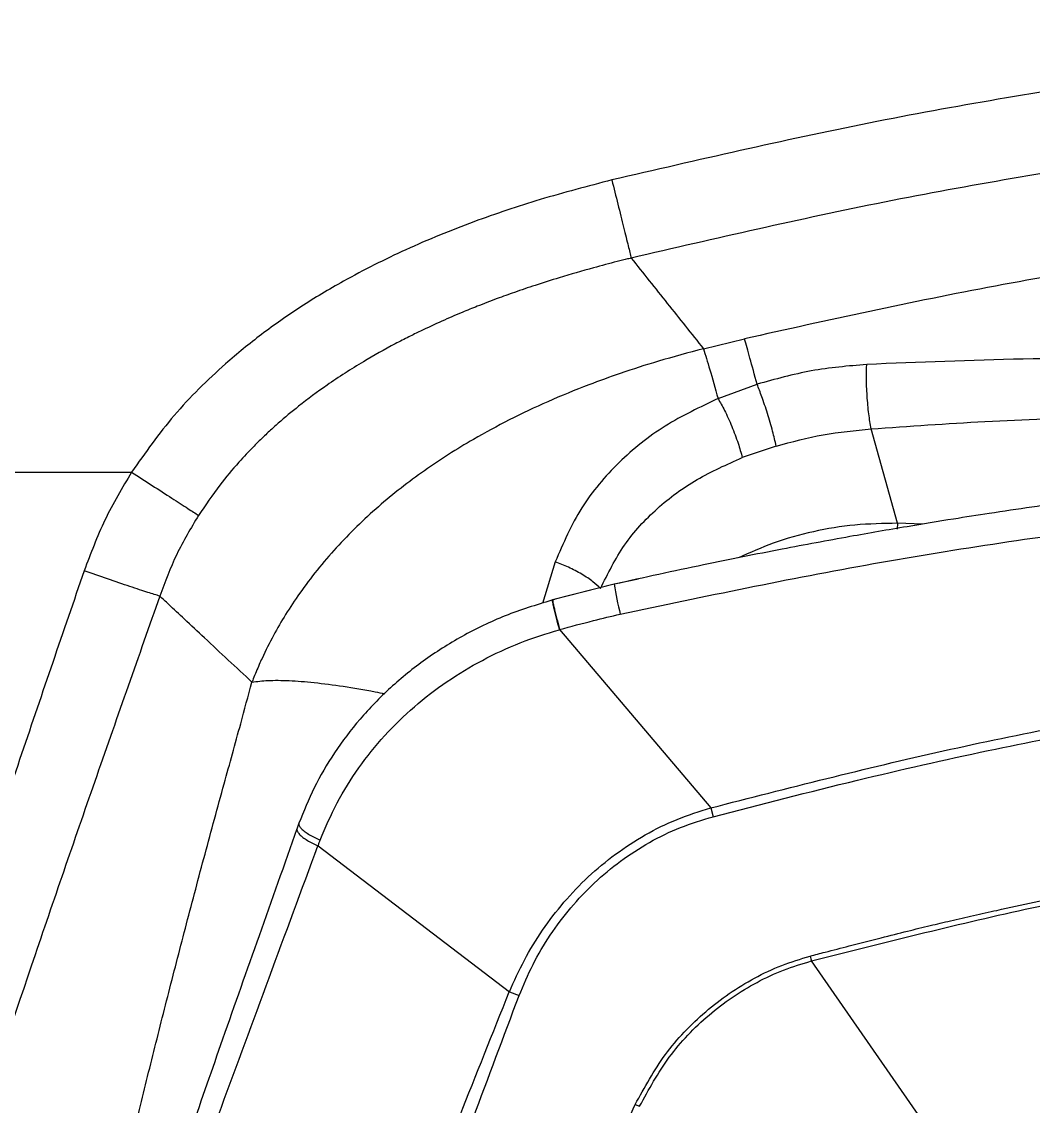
# Model space of a CAD drawing. Extents: x 943 to 1030, y 781 to 934.
# Drawn here: x 1003.479 to 1006.687, y 880.628 to 884.068 of the extents above; entities that cross this region are included whole.
import ezdxf

# ---------------------------------------------------------------- set-up
doc = ezdxf.new("R2010")
doc.units = 0
doc.header["$MEASUREMENT"] = 0
doc.layers.add('1', color=4, linetype='Continuous')

# ---------------------------------------------------------------- blocks, each defined once
blk = doc.blocks.new('AIRA')
at = {"layer": '1', "color": 3, "linetype": 'Continuous', "lineweight": 25}
for p, q in [((62.4638, 79.865), (62.5934, 79.8965)), ((62.5099, 79.707), (62.6339, 79.7524)), ((63.0786, 79.3113), (62.9951, 79.611)), ((62.6947, 79.5565), (62.5869, 79.5197)), ((58.3208, 79.4738), (60.65, 79.4738)), ((63.0786, 79.3113), (63.0784, 79.2933)), ((63.1582, 79.3086), (63.0786, 79.3113)), ((61.9936, 79.1891), (61.9527, 79.0572)), ((62.181, 79.1192), (62.2575, 79.1348)), ((62.1805, 79.1181), (61.9853, 79.0684)), ((61.9859, 79.0695), (62.181, 79.1192)), ((61.9855, 79.0666), (61.9857, 79.0695)), ((62.007, 78.9742), (62.487, 78.4088)), ((62.487, 78.4088), (62.4945, 78.3807)), ((61.1807, 78.3598), (61.1742, 78.3415)), ((61.2413, 78.2885), (61.8481, 77.8256)), ((63.2283, 77.3166), (62.8062, 77.9231)), ((61.8481, 77.8256), (61.879, 77.8131)), ((62.2473, 77.4678), (62.2612, 77.4622))]:
    blk.add_line(p, q, dxfattribs=at)
at = {"layer": '1', "color": 3, "linetype": 'Continuous', "lineweight": 25, "flags": 128}
blk.add_lwpolyline([(62.181, 79.1192), (62.1805, 79.1183), (62.1805, 79.1181)], dxfattribs=at)
at = {"layer": '1', "color": 3, "linetype": 'Continuous', "lineweight": 25}
blk.add_arc((63.2069, 79.2777), 1.0387, 188.8369, 194.1714, dxfattribs=at)
for points, knots in [([(70.4424, 80.4007), (70.1711, 80.4636), (69.6288, 80.5892), (68.8047, 80.7276), (67.9754, 80.8288), (67.1421, 80.889), (66.3073, 80.9092), (65.4725, 80.8889), (64.6393, 80.8285), (63.8102, 80.7272), (62.9865, 80.5889), (62.4444, 80.4632), (62.1733, 80.4004)], [0, 0, 0, 0, 0.1000378, 0.1999941, 0.3000646, 0.4001441, 0.5000459, 0.5999936, 0.7000645, 0.8000989, 0.9000071, 1, 1, 1, 1]), ([(70.3814, 80.1529), (70.1142, 80.2148), (69.5801, 80.3385), (68.7686, 80.4747), (67.9517, 80.5744), (67.1307, 80.6339), (66.3081, 80.6538), (65.4855, 80.6338), (64.6645, 80.5743), (63.8477, 80.4746), (63.0361, 80.3383), (62.5018, 80.2145), (62.2344, 80.1525)], [0, 0, 0, 0, 0.099994, 0.199896, 0.299944, 0.400041, 0.499954, 0.599905, 0.700034, 0.80002, 0.899925, 1, 1, 1, 1]), ([(62.1733, 80.4004), (62.0972, 80.3805), (61.9495, 80.3419), (61.731, 80.2686), (61.522, 80.1832), (61.3393, 80.0914), (61.1873, 80.0002), (61.0623, 79.9128), (60.9252, 79.8008), (60.7812, 79.6591), (60.6932, 79.5349), (60.65, 79.4738)], [0, 0, 0, 0, 0.129236, 0.250763, 0.378418, 0.500007, 0.586289, 0.669601, 0.750369, 0.877136, 1, 1, 1, 1]), ([(62.1733, 80.4004), (62.1797, 80.3745), (62.1928, 80.3215), (62.2107, 80.2487), (62.2257, 80.188), (62.2316, 80.1642), (62.2344, 80.1525)], [0, 0, 0, 0, 0.24439, 0.500002, 0.755614, 1, 1, 1, 1]), ([(66.6249, 80.3239), (66.3539, 80.3252), (65.8118, 80.3279), (64.9997, 80.2812), (64.1914, 80.1961), (63.3875, 80.0725), (62.8583, 79.9552), (62.5934, 79.8965)], [0, 0, 0, 0, 0.1999576, 0.4001013, 0.5999437, 0.7997659, 1, 1, 1, 1]), ([(62.2344, 80.1525), (62.2344, 80.1525), (62.2344, 80.1525), (62.2343, 80.1525), (62.2341, 80.1524), (62.2331, 80.1522), (62.2294, 80.1513), (62.2149, 80.1477), (62.1761, 80.1381), (62.1035, 80.1189), (62.0166, 80.0938), (61.933, 80.0674), (61.8675, 80.0452), (61.8166, 80.0268), (61.7774, 80.012), (61.7403, 79.9975), (61.6926, 79.9781), (61.6324, 79.9521), (61.5761, 79.926), (61.527, 79.9018), (61.4661, 79.8705), (61.3784, 79.8213), (61.2758, 79.7554), (61.1864, 79.6891), (61.1266, 79.6392), (61.091, 79.6072), (61.0654, 79.5831), (61.0323, 79.5507), (60.9843, 79.4995), (60.9237, 79.4276), (60.8842, 79.3691), (60.8622, 79.3366)], [0, 0, 0, 0, 0.0000046, 0.0000389, 0.0001327, 0.0004848, 0.0018438, 0.0071399, 0.0277925, 0.0752862, 0.144834, 0.1937945, 0.2360704, 0.2716854, 0.2930533, 0.3131179, 0.3446738, 0.3875539, 0.4333819, 0.4584083, 0.4880693, 0.558982, 0.6428824, 0.7115417, 0.7630795, 0.7857225, 0.7993154, 0.8276845, 0.8706226, 0.9279936, 1, 1, 1, 1]), ([(62.2344, 80.1525), (62.2726, 80.1046), (62.3491, 80.0089), (62.4255, 79.913), (62.4638, 79.865)], [0, 0, 0, 0, 0.499999, 1, 1, 1, 1]), ([(62.6339, 79.7524), (62.6259, 79.7817), (62.6102, 79.8395), (62.599, 79.8777), (62.5934, 79.8965)], [0, 0, 0, 0, 0.507768, 1, 1, 1, 1]), ([(62.4638, 79.865), (62.4159, 79.8522), (62.3271, 79.8285), (62.206, 79.7894), (62.0888, 79.7471), (61.9711, 79.6988), (61.8489, 79.6411), (61.7442, 79.5845), (61.6549, 79.5302), (61.5782, 79.4788), (61.5039, 79.4237), (61.4322, 79.3647), (61.3635, 79.3015), (61.2985, 79.2345), (61.2378, 79.1638), (61.1844, 79.093), (61.1385, 79.0236), (61.0986, 78.9548), (61.0718, 78.9012), (61.0542, 78.8624), (61.0449, 78.8406), (61.0377, 78.8231), (61.0336, 78.8125), (61.0323, 78.8093), (61.0319, 78.8082), (61.0318, 78.8078)], [0, 0, 0, 0, 0.080236, 0.149013, 0.206292, 0.282344, 0.3555, 0.425714, 0.47552, 0.525483, 0.575588, 0.625838, 0.676255, 0.727031, 0.777312, 0.827221, 0.870647, 0.91201, 0.95591, 0.96755, 0.980914, 0.994341, 0.998144, 0.999315, 1, 1, 1, 1]), ([(62.4638, 79.865), (62.47, 79.8447), (62.4828, 79.8034), (62.5008, 79.7395), (62.5099, 79.707)], [0, 0, 0, 0, 0.491956, 1, 1, 1, 1]), ([(62.9815, 79.8152), (62.9227, 79.8102), (62.8051, 79.8003), (62.6909, 79.7683), (62.6339, 79.7524)], [0, 0, 0, 0, 0.500825, 1, 1, 1, 1]), ([(62.9951, 79.611), (62.9927, 79.6262), (62.9876, 79.6579), (62.9824, 79.7162), (62.9799, 79.773), (62.981, 79.8015), (62.9815, 79.8152)], [0, 0, 0, 0, 0.240908, 0.5, 0.759092, 1, 1, 1, 1]), ([(64.4728, 79.8242), (64.3069, 79.8284), (63.9748, 79.8367), (63.477, 79.8356), (63.1468, 79.822), (62.9815, 79.8152)], [0, 0, 0, 0, 0.332709, 0.665885, 1, 1, 1, 1]), ([(62.6947, 79.5565), (62.691, 79.5718), (62.6834, 79.6035), (62.6668, 79.6601), (62.649, 79.7141), (62.6388, 79.7399), (62.6339, 79.7524)], [0, 0, 0, 0, 0.240806, 0.5, 0.759194, 1, 1, 1, 1]), ([(62.5099, 79.707), (62.4526, 79.6798), (62.3373, 79.6251), (62.1912, 79.5074), (62.0694, 79.3643), (62.019, 79.2478), (61.9936, 79.1891)], [0, 0, 0, 0, 0.245309, 0.492951, 0.744703, 1, 1, 1, 1]), ([(62.5099, 79.707), (62.5168, 79.6952), (62.531, 79.6707), (62.5539, 79.6194), (62.5743, 79.5654), (62.5828, 79.5346), (62.5869, 79.5197)], [0, 0, 0, 0, 0.241145, 0.499999, 0.758855, 1, 1, 1, 1]), ([(62.9951, 79.611), (63.1155, 79.6194), (63.3606, 79.6364), (63.7269, 79.6505), (64.0991, 79.6581), (64.3461, 79.6574), (64.4725, 79.6571)], [0, 0, 0, 0, 0.245518, 0.500011, 0.744041, 1, 1, 1, 1]), ([(62.6947, 79.5565), (62.7441, 79.5697), (62.8429, 79.5961), (62.9444, 79.606), (62.9951, 79.611)], [0, 0, 0, 0, 0.4999288, 1, 1, 1, 1]), ([(70.3321, 78.9969), (70.244, 79.0193), (70.0803, 79.0609), (69.8521, 79.1136), (69.6608, 79.1556), (69.5038, 79.1883), (69.2462, 79.2397), (68.7384, 79.3318), (67.9981, 79.4352), (67.1483, 79.5109), (66.37, 79.5434), (65.6323, 79.5425), (64.9365, 79.5139), (64.372, 79.468), (63.9405, 79.4206), (63.6496, 79.3835), (63.4224, 79.3507), (63.2455, 79.3232), (63.0981, 79.299), (62.9168, 79.2675), (62.7016, 79.2275), (62.4521, 79.178), (62.275, 79.139), (62.1805, 79.1181)], [0, 0, 0, 0, 0.033205, 0.061624, 0.085459, 0.104691, 0.120115, 0.181267, 0.292932, 0.392556, 0.492182, 0.576755, 0.661374, 0.745916, 0.78311, 0.819609, 0.85283, 0.866766, 0.884897, 0.907262, 0.933866, 0.964714, 1, 1, 1, 1]), ([(62.137, 79.1042), (62.1605, 79.1518), (62.2072, 79.2464), (62.314, 79.3613), (62.4403, 79.4551), (62.538, 79.4982), (62.5869, 79.5197)], [0, 0, 0, 0, 0.251876, 0.501644, 0.75031, 1, 1, 1, 1]), ([(60.65, 79.4738), (60.6203, 79.4238), (60.561, 79.3238), (60.5199, 79.2152), (60.4994, 79.1609)], [0, 0, 0, 0, 0.500969, 1, 1, 1, 1]), ([(60.65, 79.4738), (60.6719, 79.4596), (60.7168, 79.4306), (60.7787, 79.3905), (60.8308, 79.3569), (60.8519, 79.3433), (60.8622, 79.3366)], [0, 0, 0, 0, 0.244618, 0.5, 0.755382, 1, 1, 1, 1]), ([(62.1998, 79.0234), (62.4671, 79.0795), (63.001, 79.1916), (63.8108, 79.3107), (64.6249, 79.3939), (65.4428, 79.4381), (66.2163, 79.4443), (66.9434, 79.4199), (67.6234, 79.371), (68.3017, 79.2957), (68.9769, 79.1927), (69.6483, 79.0654), (70.0905, 78.9573), (70.3116, 78.9032)], [0, 0, 0, 0, 0.100069, 0.199912, 0.299747, 0.399786, 0.499827, 0.583023, 0.66622, 0.749552, 0.833045, 0.916507, 1, 1, 1, 1]), ([(60.8622, 79.3366), (60.8378, 79.2958), (60.789, 79.2141), (60.7559, 79.125), (60.7393, 79.0804)], [0, 0, 0, 0, 0.4991269, 1, 1, 1, 1]), ([(63.0786, 79.3113), (63.0337, 79.3105), (62.9442, 79.3091), (62.8118, 79.2869), (62.687, 79.2527), (62.6113, 79.2182), (62.5751, 79.2017)], [0, 0, 0, 0, 0.256748, 0.512108, 0.767148, 1, 1, 1, 1]), ([(62.137, 79.1042), (62.1297, 79.1115), (62.1147, 79.1263), (62.0786, 79.1502), (62.0367, 79.1724), (62.0078, 79.1837), (61.9936, 79.1891)], [0, 0, 0, 0, 0.243719, 0.5, 0.756281, 1, 1, 1, 1]), ([(60.4995, 79.1609), (60.433, 78.9672), (60.2998, 78.5797), (60.1069, 77.9984), (59.9199, 77.4168), (59.8089, 77.0324), (59.7532, 76.8395)], [0, 0, 0, 0, 0.249165, 0.49853, 0.748393, 1, 1, 1, 1]), ([(60.7393, 79.0804), (60.7279, 79.0838), (60.7046, 79.0909), (60.6459, 79.1102), (60.5756, 79.1342), (60.5245, 79.1521), (60.4995, 79.1609)], [0, 0, 0, 0, 0.244458, 0.499988, 0.755525, 1, 1, 1, 1]), ([(60.7394, 79.0803), (60.6724, 78.8902), (60.5385, 78.5104), (60.343, 77.9424), (60.1527, 77.3772), (60.0381, 77.0049), (59.9808, 76.8187)], [0, 0, 0, 0, 0.250731, 0.500867, 0.750276, 1, 1, 1, 1]), ([(61.0316, 78.8078), (60.9816, 78.8544), (60.9109, 78.92), (60.8219, 79.0032), (60.7747, 79.0473), (60.7486, 79.0717), (60.7393, 79.0803)], [0, 0, 0, 0, 0.521823, 0.737094, 0.906592, 1, 1, 1, 1]), ([(61.9919, 79.0701), (61.9422, 79.0551), (61.8436, 79.0254), (61.7064, 78.9601), (61.5812, 78.8823), (61.47, 78.7924), (61.3731, 78.6928), (61.2923, 78.5858), (61.2267, 78.4748), (61.1958, 78.3976), (61.1807, 78.3598)], [0, 0, 0, 0, 0.13737, 0.271907, 0.401723, 0.528735, 0.652613, 0.772891, 0.888745, 1, 1, 1, 1]), ([(61.9859, 79.0695), (61.9855, 79.0688), (61.9851, 79.0677), (61.9872, 79.0563), (61.9899, 79.0441), (61.9935, 79.0287), (61.9992, 79.006), (62.0042, 78.987), (62.0075, 78.9746)], [0, 0, 0, 0, 0.238958, 0.36804, 0.5, 0.63196, 0.761042, 1, 1, 1, 1]), ([(62.007, 78.9742), (62.0037, 78.9866), (61.9985, 79.0057), (61.9929, 79.0284), (61.9893, 79.044), (61.9868, 79.056), (61.9851, 79.0651), (61.9854, 79.0661), (61.9855, 79.0666)], [0, 0, 0, 0, 0.275375, 0.424136, 0.576205, 0.728254, 0.876961, 1, 1, 1, 1]), ([(62.0075, 78.9746), (62.0433, 78.9842), (62.1072, 79.0012), (62.1715, 79.0166), (62.1998, 79.0234)], [0, 0, 0, 0, 0.560002, 1, 1, 1, 1]), ([(61.2482, 78.3068), (61.265, 78.3464), (61.2988, 78.4257), (61.3685, 78.5369), (61.4507, 78.6395), (61.5449, 78.7313), (61.6489, 78.8114), (61.7618, 78.8788), (61.8811, 78.935), (61.9653, 78.9611), (62.0071, 78.974)], [0, 0, 0, 0, 0.126237, 0.2524704, 0.3782459, 0.5035591, 0.627704, 0.7512696, 0.8765004, 1, 1, 1, 1]), ([(62.0075, 78.9746), (62.0074, 78.9746), (62.0072, 78.9745), (62.007, 78.9745), (62.0069, 78.9745)], [0, 0, 0, 0, 0.56, 1, 1, 1, 1]), ([(62.487, 78.4088), (62.732, 78.4716), (63.2221, 78.597), (63.9679, 78.7394), (64.7184, 78.8434), (65.4711, 78.9036), (66.2237, 78.9198), (66.9765, 78.8866), (67.7285, 78.8074), (68.4768, 78.6844), (69.2193, 78.5247), (69.7057, 78.3863), (69.9489, 78.3171)], [0, 0, 0, 0, 0.100262, 0.200594, 0.300842, 0.400493, 0.499762, 0.599107, 0.699009, 0.799378, 0.89967, 1, 1, 1, 1]), ([(62.4945, 78.3807), (62.6468, 78.4201), (62.9363, 78.4951), (63.3516, 78.5892), (63.7243, 78.6623), (64.0534, 78.7186), (64.338, 78.761), (64.5774, 78.7921), (64.7455, 78.8111), (64.8544, 78.8224), (64.9163, 78.8285), (64.998, 78.8361), (65.1031, 78.8452), (65.2347, 78.8553), (65.3669, 78.864), (65.5903, 78.8763), (65.8291, 78.8843), (66.05, 78.8862), (66.147, 78.886), (66.1896, 78.8856), (66.2084, 78.8855), (66.2166, 78.8854), (66.2202, 78.8853), (66.222, 78.8853), (66.2227, 78.8853), (66.2231, 78.8853), (66.2231, 78.8853), (66.2231, 78.8853), (66.2232, 78.8853), (66.2234, 78.8853), (66.2243, 78.8853), (66.2279, 78.8852), (66.2424, 78.8851), (66.2744, 78.8846), (66.3293, 78.8837), (66.4157, 78.8817), (66.5378, 78.8777), (66.6998, 78.8703), (66.8408, 78.8618), (66.9503, 78.8539), (67.0178, 78.8487), (67.0883, 78.8429), (67.1618, 78.8363), (67.2384, 78.8291), (67.3179, 78.821), (67.3984, 78.8124), (67.6592, 78.7827), (68.1003, 78.7202), (68.7186, 78.604), (69.3339, 78.4627), (69.7382, 78.3469), (69.9405, 78.289)], [0, 0, 0, 0, 0.062481, 0.118844, 0.169135, 0.213352, 0.251461, 0.283422, 0.309236, 0.318658, 0.3269, 0.333965, 0.351242, 0.368824, 0.386373, 0.403893, 0.457678, 0.481272, 0.491642, 0.496202, 0.498209, 0.499091, 0.49948, 0.499651, 0.499785, 0.499785, 0.499785, 0.499787, 0.499791, 0.499809, 0.499878, 0.500152, 0.501246, 0.505611, 0.512881, 0.523059, 0.53994, 0.561408, 0.587481, 0.596044, 0.605011, 0.61438, 0.624154, 0.634334, 0.64492, 0.655914, 0.66648, 0.749216, 0.832806, 0.916374, 1, 1, 1, 1]), ([(60.3014, 75.7602), (60.3219, 75.8625), (60.363, 76.0675), (60.4368, 76.4181), (60.5194, 76.793), (60.5961, 77.1247), (60.6619, 77.399), (60.7136, 77.6092), (60.7676, 77.8233), (60.8238, 78.0409), (60.8824, 78.2616), (60.9401, 78.4735), (60.9909, 78.6561), (61.0197, 78.7638), (61.0315, 78.8078)], [0, 0, 0, 0, 0.128358, 0.257003, 0.385972, 0.515374, 0.580243, 0.6452, 0.710303, 0.775546, 0.84091, 0.906292, 0.961663, 1, 1, 1, 1]), ([(61.0316, 78.8078), (61.0479, 78.8098), (61.081, 78.8139), (61.148, 78.8132), (61.2277, 78.8072), (61.32, 78.795), (61.396, 78.7825), (61.4423, 78.7727), (61.4525, 78.7705)], [0, 0, 0, 0, 0.18156, 0.368693, 0.559736, 0.752795, 0.945856, 1, 1, 1, 1]), ([(61.8481, 77.8256), (61.8632, 77.8593), (61.8934, 77.9268), (61.9712, 78.0531), (62.0682, 78.1676), (62.1835, 78.2633), (62.2779, 78.3246), (62.3792, 78.375), (62.451, 78.3975), (62.487, 78.4087)], [0, 0, 0, 0, 0.125715, 0.2513189, 0.5006821, 0.6256431, 0.7507322, 0.8750398, 1, 1, 1, 1]), ([(61.879, 77.8133), (61.8929, 77.8464), (61.9207, 77.9127), (61.9944, 78.0366), (62.0879, 78.1485), (62.1995, 78.2416), (62.2912, 78.3009), (62.3897, 78.3492), (62.4595, 78.3701), (62.4945, 78.3807)], [0, 0, 0, 0, 0.126001, 0.251619, 0.501189, 0.626193, 0.751176, 0.875146, 1, 1, 1, 1]), ([(62.8021, 77.9389), (62.8178, 77.943), (62.8591, 77.9536), (62.9341, 77.973), (63.0213, 77.9954), (63.107, 78.017), (63.1803, 78.035), (63.25, 78.0514), (63.3205, 78.0674), (63.4486, 78.0959), (63.6316, 78.1344), (63.931, 78.192), (64.2948, 78.2523), (64.7486, 78.3123), (65.2294, 78.3584), (65.736, 78.3849), (66.2862, 78.3893), (66.884, 78.3631), (67.5284, 78.2992), (68.0997, 78.212), (68.5962, 78.1154), (68.9079, 78.0444), (69.1101, 77.9943), (69.2041, 77.9702), (69.2984, 77.9454), (69.3896, 77.9207), (69.483, 77.8947), (69.5743, 77.8681), (69.6377, 77.8495), (69.667, 77.8409)], [0, 0, 0, 0, 0.007015, 0.018363, 0.033423, 0.04585, 0.056436, 0.065972, 0.076735, 0.087613, 0.12255, 0.157338, 0.219068, 0.281467, 0.354683, 0.427219, 0.500115, 0.591822, 0.685047, 0.779146, 0.840884, 0.903128, 0.916964, 0.930722, 0.945004, 0.958992, 0.971501, 0.986828, 1, 1, 1, 1]), ([(62.8062, 77.9231), (63.0316, 77.9802), (63.482, 78.0945), (64.1681, 78.2206), (64.8582, 78.3127), (65.5503, 78.3662), (66.2421, 78.3772), (66.9328, 78.3456), (67.6226, 78.2726), (68.3093, 78.1603), (68.9914, 78.0149), (69.4385, 77.8885), (69.6621, 77.8252)], [0, 0, 0, 0, 0.100345, 0.20059, 0.300906, 0.400755, 0.500092, 0.599382, 0.699069, 0.799349, 0.899659, 1, 1, 1, 1]), ([(61.1744, 78.3424), (61.1341, 78.229), (61.0542, 78.004), (60.9424, 77.687), (60.8429, 77.4011), (60.7589, 77.1561), (60.6897, 76.9503), (60.6359, 76.7877), (60.5954, 76.6637), (60.5661, 76.5728), (60.5424, 76.4985), (60.5213, 76.4322), (60.5007, 76.3666), (60.4802, 76.3009), (60.4587, 76.2315), (60.435, 76.1538), (60.4068, 76.0604), (60.3735, 75.948), (60.3348, 75.8147), (60.292, 75.6624), (60.2463, 75.4934), (60.1992, 75.3105), (60.1523, 75.1168), (60.1118, 74.9354), (60.0781, 74.7695), (60.0513, 74.6221), (60.0287, 74.4805), (60.0194, 74.4005), (60.0146, 74.3594)], [0, 0, 0, 0, 0.067648, 0.134132, 0.193061, 0.244376, 0.288168, 0.324519, 0.349776, 0.369594, 0.384749, 0.399415, 0.414214, 0.429148, 0.444221, 0.461998, 0.483042, 0.509745, 0.542002, 0.579741, 0.622908, 0.671507, 0.725651, 0.785551, 0.834489, 0.886693, 0.941759, 1, 1, 1, 1]), ([(61.1749, 78.3422), (61.1746, 78.3418), (61.1734, 78.3394), (61.1755, 78.3335), (61.1818, 78.3249), (61.1927, 78.3154), (61.2069, 78.3058), (61.2232, 78.2968), (61.2351, 78.2914), (61.2409, 78.2888)], [0, 0, 0, 0, 0.0417859, 0.2042375, 0.370826, 0.5374672, 0.7000695, 0.8551053, 1, 1, 1, 1]), ([(61.1811, 78.3596), (61.1809, 78.3591), (61.1797, 78.3568), (61.1819, 78.351), (61.1883, 78.3425), (61.1994, 78.3331), (61.2139, 78.3236), (61.2303, 78.3147), (61.2423, 78.3094), (61.2482, 78.3068)], [0, 0, 0, 0, 0.040912, 0.203655, 0.370532, 0.537409, 0.700152, 0.855208, 1, 1, 1, 1]), ([(61.2414, 78.2885), (61.2426, 78.292), (61.2449, 78.298), (61.2472, 78.3041), (61.2482, 78.3068)], [0, 0, 0, 0, 0.5600002, 1, 1, 1, 1]), ([(60.047, 74.2799), (60.0522, 74.3414), (60.0626, 74.4648), (60.0993, 74.7035), (60.1527, 74.9728), (60.2232, 75.2707), (60.3095, 75.5925), (60.4109, 75.9354), (60.5258, 76.2958), (60.6523, 76.6707), (60.7887, 77.0583), (60.9339, 77.4582), (61.0854, 77.8677), (61.1891, 78.1485), (61.2409, 78.2887)], [0, 0, 0, 0, 0.083648, 0.167746, 0.251461, 0.334457, 0.417447, 0.500935, 0.584376, 0.667337, 0.750217, 0.833366, 0.916826, 1, 1, 1, 1]), ([(62.2472, 77.4678), (62.2769, 77.5219), (62.3361, 77.63), (62.4664, 77.767), (62.5966, 77.8567), (62.711, 77.911), (62.7717, 77.9296), (62.8021, 77.9389)], [0, 0, 0, 0, 0.250615, 0.500738, 0.749747, 0.874802, 1, 1, 1, 1]), ([(62.2612, 77.4622), (62.2903, 77.5155), (62.3483, 77.6218), (62.4768, 77.7561), (62.6048, 77.8437), (62.7171, 77.8963), (62.7765, 77.9142), (62.8062, 77.9231)], [0, 0, 0, 0, 0.251367, 0.501784, 0.750726, 0.875561, 1, 1, 1, 1]), ([(62.8021, 77.9389), (62.8028, 77.9359), (62.8043, 77.9305), (62.8056, 77.9253), (62.8062, 77.9231)], [0, 0, 0, 0, 0.559961, 1, 1, 1, 1]), ([(60.4284, 74.1391), (60.4434, 74.1694), (60.4734, 74.23), (60.5245, 74.3426), (60.5825, 74.4754), (60.6483, 74.6341), (60.7225, 74.8204), (60.8025, 75.0352), (60.8895, 75.2732), (60.9919, 75.558), (61.1109, 75.8894), (61.2471, 76.2641), (61.3894, 76.6477), (61.5373, 77.0375), (61.6898, 77.4305), (61.7952, 77.6938), (61.8479, 77.8253)], [0, 0, 0, 0, 0.06234, 0.124818, 0.187363, 0.250453, 0.313852, 0.376637, 0.439459, 0.502671, 0.586016, 0.668823, 0.751617, 0.834542, 0.917364, 1, 1, 1, 1]), ([(60.5149, 74.1363), (60.5322, 74.1663), (60.567, 74.2263), (60.6276, 74.3369), (60.6924, 74.4695), (60.7636, 74.6289), (60.8401, 74.8173), (60.9197, 75.0342), (61.0035, 75.2738), (61.0992, 75.5594), (61.208, 75.8906), (61.331, 76.2641), (61.4591, 76.6459), (61.5928, 77.033), (61.7318, 77.4228), (61.83, 77.6832), (61.879, 77.8133)], [0, 0, 0, 0, 0.062319, 0.124752, 0.187451, 0.250906, 0.314486, 0.37751, 0.44061, 0.503895, 0.587131, 0.669779, 0.75236, 0.835034, 0.917583, 1, 1, 1, 1]), ([(63.2283, 77.3166), (63.4746, 77.3733), (63.9672, 77.4865), (64.7177, 77.5975), (65.4732, 77.6638), (66.2315, 77.6787), (66.9891, 77.6412), (67.7423, 77.5527), (68.4891, 77.4199), (68.9782, 77.2927), (69.2227, 77.2292)], [0, 0, 0, 0, 0.125001, 0.250001, 0.375003, 0.499997, 0.624991, 0.749994, 0.874996, 1, 1, 1, 1]), ([(60.7336, 74.1596), (60.7365, 74.1643), (60.7528, 74.1906), (60.7848, 74.2419), (60.8227, 74.3112), (60.8603, 74.3833), (60.8986, 74.4549), (60.9437, 74.5413), (60.9949, 74.6464), (61.0515, 74.7726), (61.1202, 74.9204), (61.1911, 75.0782), (61.2679, 75.2534), (61.3508, 75.4448), (61.4393, 75.6519), (61.5308, 75.8669), (61.6251, 76.0859), (61.7237, 76.3124), (61.8145, 76.5199), (61.895, 76.7012), (61.9665, 76.8604), (62.0434, 77.0293), (62.12, 77.1968), (62.1879, 77.344), (62.2294, 77.4303), (62.2474, 77.4677)], [0, 0, 0, 0, 0.009738, 0.054602, 0.100033, 0.132056, 0.170263, 0.205637, 0.248795, 0.300159, 0.346151, 0.397485, 0.446642, 0.498592, 0.555879, 0.611205, 0.664279, 0.721091, 0.779345, 0.816197, 0.852883, 0.894557, 0.93795, 0.973138, 1, 1, 1, 1])]:
    blk.add_open_spline(points, degree=3, knots=knots, dxfattribs=at)

msp = doc.modelspace()

# ---------------------------------------------------------------- block references
at = {"layer": '1'}
msp.add_blockref('AIRA', (943.1775, 803.1658), dxfattribs=at)

doc.saveas('drawing.dxf')
